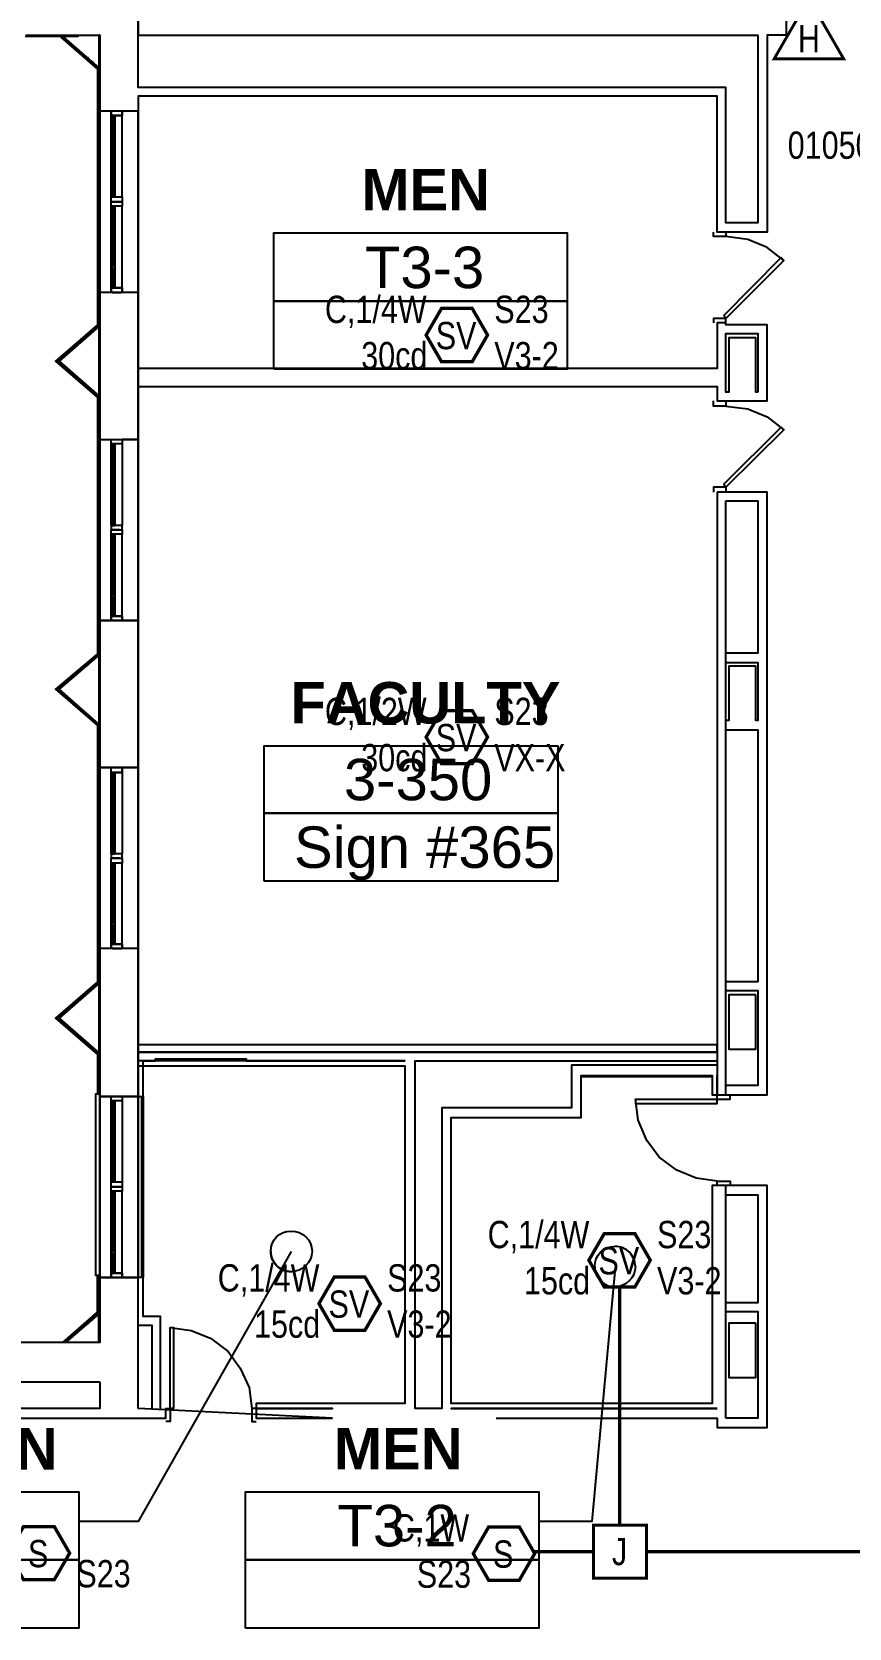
# Model space of a CAD drawing. Header units: inches. Extents: x 10004 to 17737, y 28227 to 35905.
# Drawn here: x 12699 to 13058, y 29359 to 30061 of the extents above; entities that cross this region are included whole.
import ezdxf
from ezdxf.enums import TextEntityAlignment as Align

# ---------------------------------------------------------------- set-up
doc = ezdxf.new("R2010")
doc.units = ezdxf.units.IN
doc.header["$LTSCALE"] = 0.25
doc.header["$MEASUREMENT"] = 0
for name, color, linetype in [('BACKGROUND', 8, 'Continuous'), ('CONDUIT', 6, 'Continuous'), ('DOOR HOLDER', 1, 'Continuous'), ('JUNCTION BOX', 1, 'Continuous'), ('SMOKE DETECTOR', 1, 'Continuous'), ('SPEAKER', 1, 'Continuous'), ('SPEAKER STROBE', 1, 'Continuous')]:
    doc.layers.add(name, color=color, linetype=linetype)
doc.styles.add('Arial', font='arial.ttf', dxfattribs={"width": 0.8})
doc.styles.add('PDF Arial', font='arial.ttf')
doc.styles.add('PDF Arial Bold', font='arialbd.ttf')

# ---------------------------------------------------------------- blocks, each defined once
blk = doc.blocks.new('GC-S7')
at = {"layer": 'SPEAKER', "const_width": 1.46}
blk.add_lwpolyline([(13.83, 0.21), (7.08, 11.9), (-6.42, 11.9), (-13.17, 0.21), (-6.42, -11.49), (7.08, -11.49)], close=True, dxfattribs=at)
at = {"layer": 'SPEAKER', "style": 'Arial', "width": 0.8}
blk.add_text('S', height=12, dxfattribs=at).set_placement((0, 0), align=Align.MIDDLE)
for tag, p in [('C', (-14.98, 11.52)), ('1/2W', (-14.65, -8.82))]:
    blk.add_attdef(tag, text='', height=12, dxfattribs=at).set_placement(p, align=Align.MIDDLE_RIGHT)
blk.add_attdef('Speaker_Circuit', text='', height=12, dxfattribs=at).set_placement((16.8, -8.82), align=Align.MIDDLE_LEFT)
blk = doc.blocks.new('150X-AQN5')
at = {"layer": 'DOOR HOLDER', "const_width": 1.25}
blk.add_lwpolyline([(15.26, -8.81), (0, 17.63), (-15.26, -8.81)], close=True, dxfattribs=at)
at = {"layer": 'DOOR HOLDER', "style": 'Arial', "width": 0.8}
blk.add_text('H', height=12, dxfattribs=at).set_placement((0, 0), align=Align.MIDDLE)
blk.add_attdef('SUBSCRIPT', text='', height=12, dxfattribs=at).set_placement((11.35, 10.49), align=Align.MIDDLE_LEFT)
blk = doc.blocks.new('SIGA-PD')
at = {"layer": 'SMOKE DETECTOR', "const_width": 1.3}
blk.add_lwpolyline([(-11.5, -11.68), (-11.5, 11.7), (11.89, 11.7), (11.89, -11.68)], close=True, dxfattribs=at)
at = {"layer": 'SMOKE DETECTOR', "style": 'Arial', "width": 0.8}
blk.add_text('SD', height=12, dxfattribs=at).set_placement((0, 0), align=Align.MIDDLE)
for tag, p in [('ADDRESS', (20.64, 8.96)), ('ZONE', (20.64, -8.58))]:
    blk.add_attdef(tag, text='', height=12, dxfattribs=at).set_placement(p, align=Align.MIDDLE_LEFT)
blk.add_attdef('SUBSCRIPT', text='', height=12, dxfattribs=at).set_placement((-16.56, -9.02), align=Align.MIDDLE_RIGHT)
blk = doc.blocks.new('GC-S7VM')
at = {"layer": 'SPEAKER STROBE', "const_width": 1.46}
blk.add_lwpolyline([(13.83, 0.21), (7.08, 11.9), (-6.42, 11.9), (-13.17, 0.21), (-6.42, -11.49), (7.08, -11.49)], close=True, dxfattribs=at)
at = {"layer": 'SPEAKER STROBE', "style": 'Arial', "width": 0.8}
blk.add_text('SV', height=12, dxfattribs=at).set_placement((0, 0), align=Align.MIDDLE)
for tag, p in [('C', (-12.95, 11.52)), ('CANDELA', (-12.62, -8.82)), ('1/2W', (-12.62, -29.16))]:
    blk.add_attdef(tag, text='', height=12, dxfattribs=at).set_placement(p, align=Align.MIDDLE_RIGHT)
for tag, p in [('Speaker_Circuit', (16.8, 11.52)), ('Visual_Circuit', (16.8, -8.82))]:
    blk.add_attdef(tag, text='', height=12, dxfattribs=at).set_placement(p, align=Align.MIDDLE_LEFT)
blk = doc.blocks.new('JUNCTION BOX')
at = {"const_width": 1.3}
blk.add_lwpolyline([(-11.5, -11.68), (-11.5, 11.7), (11.89, 11.7), (11.89, -11.68)], close=True, dxfattribs=at)
at = {"style": 'Arial', "width": 0.8}
blk.add_text('J', height=12, dxfattribs=at).set_placement((0, 0), align=Align.MIDDLE)
blk.add_attdef('SUBSCRIPT', text='', height=12, dxfattribs=at).set_placement((-16.56, -9.02), align=Align.MIDDLE_RIGHT)

msp = doc.modelspace()

# ---------------------------------------------------------------- linework, layer by layer
at = {"layer": 'BACKGROUND'}
for points in [[(13030.28, 30072.86), (12745.46, 30072.86), (12745.46, 30059.8), (13017.85, 30059.8), (13017.85, 29977.29), (13003.83, 29977.29), (13003.83, 30036.86), (13000.01, 30036.86), (12745.46, 30036.86), (12745.46, 30072.86), (12728.58, 30072.86), (12709.14, 30072.86), (12709.14, 30113.64), (12696.08, 30113.64)], [(13030.28, 30072.86), (13030.28, 30059.8), (13021.99, 30059.8), (13021.99, 29973.15), (13017.85, 29973.15), (13003.83, 29973.15), (13000.01, 29973.15), (13000.01, 30033.04), (12745.46, 30033.04), (12745.46, 30026.35), (12728.58, 30026.35), (12728.58, 30059.8), (12728.26, 30059.8), (12728.26, 29594.03)], [(12696.08, 30059.8), (12728.58, 30059.8), (12728.58, 29594.03), (12726.67, 29594.03), (12726.67, 29514.38), (12728.58, 29514.38), (12728.58, 29484.76), (12728.58, 29513.43), (12733.67, 29513.43), (12738.45, 29513.43), (12745.46, 29513.43), (12728.58, 29513.43)], [(12696.08, 30059.8), (12710.42, 30059.8), (12727.62, 30044.83), (12727.62, 29932.37), (12709.14, 29916.44), (12727.62, 29900.51), (12727.62, 29787.73), (12709.14, 29772.12), (12727.62, 29756.19), (12727.62, 29643.41), (12709.14, 29627.48), (12727.62, 29611.55), (12727.62, 29594.03)], [(12727.94, 29594.03), (12727.94, 29611.87), (12709.78, 29627.48), (12727.94, 29643.09), (12727.94, 29756.19), (12709.78, 29772.12), (12727.94, 29787.73), (12727.94, 29900.83), (12709.78, 29916.44), (12727.94, 29932.05), (12727.94, 30045.15), (12711.05, 30059.8)], [(12711.69, 30059.8), (12719.02, 30059.8), (12719.02, 30059.16), (12712.33, 30059.16)], [(12710.74, 30059.16), (12695.76, 30059.16)], [(12712.01, 30059.48), (12712.01, 30058.85)], [(12712.01, 30059.16), (12712.65, 30059.16)], [(12714.88, 30057.25), (12714.88, 30056.61)], [(12716.15, 30055.34), (12717.11, 30055.34)], [(12717.74, 30054.7), (12717.74, 30054.07)], [(12720.29, 30052.47), (12720.29, 30051.84)], [(12720.61, 30051.52), (12721.25, 30051.52)], [(12723.16, 30050.24), (12723.16, 30049.29)], [(12725.07, 30048.01), (12725.71, 30048.01)], [(12725.71, 30047.69), (12725.71, 30047.06)], [(12727.94, 30044.19), (12728.26, 30044.19)], [(12727.94, 30040.37), (12728.26, 30040.37)], [(12727.94, 30036.54), (12728.26, 30036.54)], [(12727.94, 30033.04), (12728.26, 30033.04)], [(12727.94, 30029.22), (12728.26, 30029.22)], [(12727.94, 30025.39), (12728.26, 30025.39)], [(12745.46, 30026.35), (12738.45, 30026.35), (12733.67, 30026.35), (12728.58, 30026.35)], [(12733.67, 30024.44), (12733.67, 30026.35)], [(12738.45, 30026.35), (12738.45, 30024.44)], [(12727.94, 30021.57), (12728.26, 30021.57)], [(12727.94, 30018.07), (12728.26, 30018.07)], [(12733.67, 29997.04), (12734.31, 29997.04), (12733.67, 29997.04), (12733.67, 29998), (12733.67, 30006.28), (12733.67, 30006.92), (12733.67, 30015.2), (12733.67, 30015.84), (12733.67, 30024.44), (12733.67, 30015.84), (12733.67, 30024.44), (12733.67, 30015.84), (12734.31, 30015.84), (12733.67, 30015.84)], [(12733.67, 30024.44), (12734.31, 30024.44)], [(12733.67, 30024.44), (12734.31, 30024.44)], [(12733.67, 30024.44), (12734.31, 30024.44)], [(12733.67, 30024.44), (12734.31, 30024.44)], [(12738.45, 30024.44), (12733.67, 30024.44)], [(12733.67, 30024.44), (12733.67, 29988.76)], [(12734.31, 30024.44), (12734.31, 30015.84)], [(12734.31, 30024.44), (12734.31, 30015.84)], [(12738.45, 29988.76), (12738.45, 30024.44)], [(12727.94, 30014.24), (12728.26, 30014.24)], [(12733.67, 30015.2), (12734.31, 30015.2)], [(12734.31, 30015.84), (12734.31, 30015.2), (12734.31, 30006.92), (12734.31, 30006.28), (12734.31, 29998), (12734.31, 29997.04), (12734.31, 29988.76), (12734.31, 29997.04), (12734.31, 29988.76), (12734.31, 29997.04)], [(12727.94, 30010.42), (12728.26, 30010.42)], [(12727.94, 30006.92), (12728.26, 30006.92)], [(12733.67, 30006.92), (12734.31, 30006.92)], [(12733.67, 30006.28), (12734.31, 30006.28)], [(12727.94, 30003.09), (12728.26, 30003.09)], [(12727.94, 29999.27), (12728.26, 29999.27)], [(12733.67, 29998), (12734.31, 29998)], [(12727.94, 29995.45), (12728.26, 29995.45)], [(12727.94, 29991.94), (12728.26, 29991.94)], [(12727.94, 29988.12), (12728.26, 29988.12)], [(12727.94, 29984.3), (12728.26, 29984.3)], [(12733.67, 29988.76), (12734.31, 29988.76)], [(12733.67, 29988.76), (12734.31, 29988.76)], [(12733.67, 29988.76), (12738.45, 29988.76)], [(12733.67, 29986.53), (12733.67, 29988.76)], [(12733.67, 29986.53), (12738.45, 29986.53)], [(12733.67, 29984.61), (12733.67, 29986.53)], [(12738.45, 29986.53), (12733.67, 29986.53)], [(12733.67, 29957.22), (12733.67, 29958.17), (12733.67, 29966.46), (12733.67, 29967.09), (12733.67, 29975.38), (12733.67, 29976.01), (12733.67, 29984.61), (12733.67, 29976.01), (12733.67, 29984.61), (12733.67, 29976.01), (12734.31, 29976.01), (12733.67, 29976.01)], [(12734.31, 29984.61), (12733.67, 29984.61)], [(12734.31, 29984.61), (12733.67, 29984.61)], [(12738.45, 29984.61), (12733.67, 29984.61)], [(12733.67, 29984.61), (12733.67, 29948.61)], [(12734.31, 29948.61), (12734.31, 29984.61)], [(12734.31, 29984.61), (12735.27, 29984.61)], [(12735.27, 29984.61), (12735.27, 29948.61)], [(12738.45, 29988.76), (12738.45, 29986.53)], [(12738.45, 29986.53), (12738.45, 29984.61)], [(12738.45, 29948.61), (12738.45, 29984.61)], [(12727.94, 29980.79), (12728.26, 29980.79)], [(12727.94, 29976.97), (12728.26, 29976.97)], [(12734.31, 29976.01), (12734.31, 29975.38)], [(12727.94, 29973.15), (12728.26, 29973.15)], [(12727.94, 29969.32), (12728.26, 29969.32)], [(12733.67, 29967.09), (12734.31, 29967.09), (12734.31, 29975.38), (12734.31, 29967.09), (12733.67, 29967.09), (12733.67, 29975.38), (12734.31, 29975.38), (12733.67, 29975.38)], [(13003.83, 29973.15), (13003.83, 29971.23), (12998.42, 29971.23), (12998.42, 29973.15)], [(13029.32, 29960.72), (13021.99, 29966.46), (13013.39, 29969.96), (13003.83, 29971.23)], [(12727.94, 29965.82), (12728.26, 29965.82)], [(12727.94, 29962), (12728.26, 29962)], [(12734.31, 29957.22), (12734.31, 29948.61), (12734.31, 29957.22), (12734.31, 29948.61), (12734.31, 29957.22), (12734.31, 29958.17), (12733.67, 29958.17), (12733.67, 29966.46), (12734.31, 29966.46), (12733.67, 29966.46)], [(12734.31, 29967.09), (12734.31, 29966.46), (12734.31, 29958.17), (12734.31, 29966.46)], [(12727.94, 29958.17), (12728.26, 29958.17)], [(12727.94, 29954.35), (12728.26, 29954.35)], [(12734.31, 29958.17), (12733.67, 29958.17)], [(12734.31, 29957.22), (12733.67, 29957.22)], [(12734.31, 29957.22), (12733.67, 29957.22)], [(12727.94, 29950.85), (12728.26, 29950.85)], [(12738.45, 29946.7), (12738.45, 29948.61), (12733.67, 29948.61), (12733.67, 29946.7), (12733.67, 29948.61), (12738.45, 29948.61), (12738.45, 29946.7), (12733.67, 29946.7)], [(12734.31, 29948.61), (12733.67, 29948.61)], [(12734.31, 29948.61), (12733.67, 29948.61)], [(12735.27, 29948.61), (12734.31, 29948.61)], [(12727.94, 29947.02), (12728.26, 29947.02)], [(12727.94, 29943.2), (12728.26, 29943.2)], [(12745.46, 29946.7), (12738.45, 29946.7), (12733.67, 29946.7), (12728.58, 29946.7)], [(13003.83, 29898.92), (13021.99, 29898.92), (13021.99, 29902.74), (13021.99, 29928.54), (13021.99, 29932.37), (13003.83, 29932.37), (13003.83, 29933.32), (13000.01, 29933.32), (13000.01, 29913.25), (12791.97, 29913.25), (12752.15, 29913.25), (12745.46, 29913.25), (12745.46, 29946.7), (12728.58, 29946.7), (12728.58, 29882.03), (12745.46, 29882.03), (12738.45, 29882.03), (12738.45, 29880.12), (12733.67, 29880.12), (12733.67, 29882.03), (12738.45, 29882.03), (12738.45, 29880.12), (12738.45, 29844.12), (12733.67, 29844.12), (12733.67, 29852.72), (12733.67, 29844.12), (12734.31, 29844.12), (12733.67, 29844.12), (12734.31, 29844.12), (12733.67, 29844.12), (12733.67, 29842.21), (12738.45, 29842.21), (12738.45, 29844.12)], [(12733.99, 29946.7), (12738.13, 29946.7)], [(12727.94, 29939.69), (12728.26, 29939.69)], [(12727.94, 29935.87), (12728.26, 29935.87)], [(13003.83, 29933.32), (13003.83, 29935.23), (12998.42, 29935.23), (12998.42, 29933.32)], [(12723.16, 29927.91), (12723.16, 29927.27)], [(12723.8, 29928.23), (12724.44, 29928.23)], [(12725.71, 29930.14), (12725.71, 29929.5)], [(12727.94, 29932.05), (12728.26, 29932.05)], [(12714.88, 29920.58), (12714.88, 29919.94)], [(12715.2, 29920.9), (12715.83, 29920.9)], [(12717.74, 29923.13), (12717.74, 29922.49)], [(12720.29, 29925.36), (12720.29, 29924.72), (12719.34, 29924.72)], [(12710.74, 29917.08), (12711.37, 29917.08)], [(12712.01, 29918.35), (12712.01, 29917.71)], [(12712.01, 29915.16), (12712.01, 29914.53)], [(12713.28, 29913.25), (12714.24, 29913.25)], [(12714.88, 29912.61), (12714.88, 29911.98)], [(12717.74, 29910.38), (12717.74, 29909.75), (12718.38, 29909.75)], [(12720.29, 29908.15), (12720.29, 29907.52)], [(12721.89, 29905.92), (12722.84, 29905.92)], [(12723.16, 29905.61), (12723.16, 29904.97)], [(12745.46, 29882.03), (12745.46, 29905.29), (12752.15, 29905.29), (12791.97, 29905.29), (13000.01, 29905.29), (13000.01, 29898.92), (13003.83, 29898.92), (13003.83, 29896.69), (13013.39, 29895.41), (13021.99, 29891.91), (13029.32, 29886.17), (13003.83, 29861), (13003.83, 29858.77), (13000.01, 29858.77)], [(12725.71, 29903.38), (12725.71, 29902.74)], [(12726.35, 29902.1), (12727.3, 29902.1)], [(12727.94, 29898.6), (12728.26, 29898.6)], [(13003.83, 29896.69), (12998.42, 29896.69), (12998.42, 29898.92)], [(12727.94, 29894.77), (12728.26, 29894.77)], [(12727.94, 29890.95), (12728.26, 29890.95)], [(12727.94, 29887.13), (12728.26, 29887.13)], [(13029.32, 29886.17), (13028.05, 29887.45), (13002.88, 29862.28), (13003.83, 29861), (12998.42, 29861), (12998.42, 29858.77)], [(12727.94, 29883.62), (12728.26, 29883.62)], [(12727.94, 29879.8), (12728.26, 29879.8)], [(12728.58, 29882.03), (12733.67, 29882.03), (12738.45, 29882.03)], [(12733.67, 29880.12), (12733.67, 29882.03)], [(12733.67, 29852.72), (12734.31, 29852.72), (12733.67, 29852.72), (12733.67, 29853.68), (12733.67, 29861.64), (12733.67, 29862.6), (12733.67, 29870.56), (12733.67, 29871.52), (12733.67, 29880.12), (12733.67, 29871.52), (12733.67, 29880.12), (12733.67, 29871.52), (12734.31, 29871.52), (12733.67, 29871.52)], [(12733.67, 29880.12), (12734.31, 29880.12)], [(12733.67, 29880.12), (12734.31, 29880.12)], [(12733.67, 29880.12), (12734.31, 29880.12)], [(12733.67, 29880.12), (12734.31, 29880.12)], [(12738.45, 29880.12), (12733.67, 29880.12)], [(12733.67, 29880.12), (12733.67, 29844.12)], [(12734.31, 29880.12), (12734.31, 29871.52)], [(12734.31, 29880.12), (12734.31, 29871.52)], [(12727.94, 29875.98), (12728.26, 29875.98)], [(12727.94, 29872.47), (12728.26, 29872.47)], [(12733.67, 29870.56), (12734.31, 29870.56)], [(12734.31, 29871.52), (12734.31, 29870.56), (12734.31, 29862.6), (12734.31, 29861.64), (12734.31, 29853.68), (12734.31, 29852.72), (12734.31, 29844.12), (12734.31, 29852.72), (12734.31, 29844.12), (12734.31, 29852.72)], [(12727.94, 29868.65), (12728.26, 29868.65)], [(12727.94, 29864.83), (12728.26, 29864.83)], [(12727.94, 29861), (12728.26, 29861)], [(12727.94, 29857.5), (12728.26, 29857.5)], [(12733.67, 29862.6), (12734.31, 29862.6)], [(12733.67, 29861.64), (12734.31, 29861.64)], [(12902.84, 29451.62), (13000.01, 29451.62), (13000.01, 29447.48), (13021.99, 29447.48), (13021.99, 29451.62), (13021.99, 29549.75), (13021.99, 29553.89), (13003.83, 29553.89), (13000.01, 29553.89), (13000.01, 29555.8), (12990.77, 29557.08), (12982.17, 29560.58), (12974.52, 29566.31), (12969.11, 29573.64), (12965.28, 29582.56), (12964.01, 29591.8), (13000.01, 29591.8), (13000.01, 29593.71), (13003.83, 29593.71), (13017.85, 29593.71), (13021.99, 29593.71), (13021.99, 29754.28), (13021.99, 29758.42), (13021.99, 29854.95), (13021.99, 29858.77), (13003.83, 29858.77)], [(12727.94, 29853.68), (12728.26, 29853.68)], [(12727.94, 29849.85), (12728.26, 29849.85)], [(12733.67, 29853.68), (12734.31, 29853.68)], [(13003.83, 29854.95), (13017.85, 29854.95), (13017.85, 29788.05), (13003.83, 29788.05)], [(12727.94, 29846.03), (12728.26, 29846.03)], [(12727.94, 29842.53), (12728.26, 29842.53)], [(12727.94, 29838.7), (12728.26, 29838.7)], [(12733.67, 29812.9), (12733.67, 29813.54), (12733.67, 29821.82), (12733.67, 29822.77), (12733.67, 29830.74), (12733.67, 29831.69), (12733.67, 29840.3), (12733.67, 29831.69), (12733.67, 29840.3), (12733.67, 29831.69), (12734.31, 29831.69), (12733.67, 29831.69)], [(12734.31, 29840.3), (12733.67, 29840.3)], [(12734.31, 29840.3), (12733.67, 29840.3)], [(12733.67, 29840.3), (12733.67, 29804.3)], [(12734.31, 29804.3), (12734.31, 29840.3)], [(12734.31, 29840.3), (12735.27, 29840.3)], [(12735.27, 29840.3), (12735.27, 29804.3)], [(12738.45, 29804.3), (12738.45, 29840.3)], [(12727.94, 29834.88), (12728.26, 29834.88)], [(12727.94, 29831.38), (12728.26, 29831.38)], [(12733.67, 29822.77), (12734.31, 29822.77), (12734.31, 29830.74), (12734.31, 29822.77), (12733.67, 29822.77), (12733.67, 29830.74), (12734.31, 29830.74), (12733.67, 29830.74)], [(12734.31, 29831.69), (12734.31, 29830.74)], [(12727.94, 29827.55), (12728.26, 29827.55)], [(12727.94, 29823.73), (12728.26, 29823.73)], [(12734.31, 29812.9), (12734.31, 29804.3), (12734.31, 29812.9), (12734.31, 29804.3), (12734.31, 29812.9), (12734.31, 29813.54), (12733.67, 29813.54), (12733.67, 29821.82), (12734.31, 29821.82), (12733.67, 29821.82)], [(12734.31, 29822.77), (12734.31, 29821.82), (12734.31, 29813.54), (12734.31, 29821.82)], [(12727.94, 29819.91), (12728.26, 29819.91)], [(12727.94, 29816.4), (12728.26, 29816.4)], [(12727.94, 29812.58), (12728.26, 29812.58)], [(12727.94, 29808.76), (12728.26, 29808.76)], [(12734.31, 29813.54), (12733.67, 29813.54)], [(12734.31, 29812.9), (12733.67, 29812.9)], [(12734.31, 29812.9), (12733.67, 29812.9)], [(12727.94, 29804.93), (12728.26, 29804.93)], [(12727.94, 29801.43), (12728.26, 29801.43)], [(12728.58, 29802.38), (12733.67, 29802.38), (12738.45, 29802.38), (12745.46, 29802.38)], [(12738.45, 29802.38), (12738.45, 29804.3), (12733.67, 29804.3), (12733.67, 29802.38), (12733.67, 29804.3), (12738.45, 29804.3), (12738.45, 29802.38), (12733.67, 29802.38)], [(12734.31, 29804.3), (12733.67, 29804.3)], [(12734.31, 29804.3), (12733.67, 29804.3)], [(12733.99, 29802.38), (12738.13, 29802.38)], [(12735.27, 29804.3), (12734.31, 29804.3)], [(12727.94, 29797.61), (12728.26, 29797.61)], [(12727.94, 29793.78), (12728.26, 29793.78)], [(12726.67, 29786.46), (12727.3, 29786.46)], [(12727.94, 29790.28), (12728.26, 29790.28)], [(12720.29, 29781.04), (12720.29, 29780.4)], [(12723.16, 29783.27), (12723.16, 29782.63), (12722.21, 29782.63)], [(12725.71, 29785.82), (12725.71, 29785.18)], [(13003.83, 29783.91), (13017.85, 29783.91), (13017.85, 29758.42), (13016.9, 29758.42), (13016.9, 29782.31), (13005.11, 29782.31), (13005.11, 29758.42), (13003.83, 29758.42)], [(12712.01, 29774.03), (12712.01, 29773.39)], [(12713.6, 29775.31), (12714.56, 29775.31)], [(12714.88, 29776.26), (12714.88, 29775.62)], [(12717.74, 29778.49), (12717.74, 29777.85)], [(12718.06, 29778.81), (12718.7, 29778.81)], [(12710.42, 29771.48), (12711.37, 29771.48)], [(12712.01, 29770.53), (12712.01, 29769.89)], [(12714.88, 29768.3), (12714.88, 29767.66), (12715.51, 29767.66)], [(12717.74, 29766.07), (12717.74, 29765.43)], [(12719.02, 29764.15), (12719.97, 29764.15)], [(12720.29, 29763.52), (12720.29, 29762.88)], [(12723.16, 29761.29), (12723.16, 29760.65)], [(12723.48, 29760.33), (12724.12, 29760.33)], [(12725.71, 29758.74), (12725.71, 29758.1)], [(12727.94, 29756.51), (12728.26, 29756.51)], [(12727.94, 29752.69), (12728.26, 29752.69)], [(13003.83, 29754.28), (13017.85, 29754.28), (13017.85, 29643.41), (13003.83, 29643.41)], [(12727.94, 29749.18), (12728.26, 29749.18)], [(12727.94, 29745.36), (12728.26, 29745.36)], [(12727.94, 29741.54), (12728.26, 29741.54)], [(12727.94, 29737.71), (12728.26, 29737.71)], [(12733.67, 29726.88), (12733.67, 29735.48), (12733.67, 29726.88), (12733.67, 29735.48), (12733.67, 29737.71), (12728.58, 29737.71)], [(12745.46, 29737.71), (12738.45, 29737.71), (12733.67, 29737.71), (12738.45, 29737.71), (12738.45, 29735.48), (12738.45, 29699.8), (12733.67, 29699.8), (12733.67, 29708.4), (12733.67, 29699.8), (12734.31, 29699.8), (12733.67, 29699.8), (12734.31, 29699.8), (12733.67, 29699.8), (12733.67, 29697.89), (12738.45, 29697.89), (12738.45, 29699.8)], [(12738.45, 29735.48), (12733.67, 29735.48), (12738.45, 29735.48), (12738.45, 29737.71)], [(12733.67, 29708.4), (12734.31, 29708.4), (12733.67, 29708.4), (12733.67, 29709.04), (12733.67, 29717.32), (12733.67, 29717.96), (12733.67, 29726.24), (12733.67, 29726.88), (12734.31, 29726.88), (12733.67, 29726.88), (12733.67, 29735.48), (12734.31, 29735.48), (12733.67, 29735.48), (12734.31, 29735.48), (12733.67, 29735.48), (12733.67, 29737.71)], [(12727.94, 29734.21), (12728.26, 29734.21)], [(12727.94, 29730.38), (12728.26, 29730.38)], [(12733.67, 29735.48), (12733.67, 29699.8)], [(12734.31, 29735.48), (12734.31, 29726.88)], [(12734.31, 29735.48), (12734.31, 29726.88)], [(12734.31, 29735.48), (12735.27, 29735.48)], [(12734.31, 29699.8), (12734.31, 29735.48)], [(12735.27, 29735.48), (12735.27, 29699.8)], [(12727.94, 29726.56), (12728.26, 29726.56)], [(12727.94, 29723.06), (12728.26, 29723.06)], [(12733.67, 29726.24), (12734.31, 29726.24)], [(12734.31, 29726.88), (12734.31, 29726.24), (12734.31, 29717.96), (12734.31, 29717.32), (12734.31, 29709.04), (12734.31, 29708.4), (12734.31, 29699.8), (12734.31, 29708.4), (12734.31, 29699.8), (12734.31, 29708.4)], [(12727.94, 29719.23), (12728.26, 29719.23)], [(12733.67, 29717.96), (12734.31, 29717.96)], [(12733.67, 29717.32), (12734.31, 29717.32)], [(12727.94, 29715.41), (12728.26, 29715.41)], [(12727.94, 29711.59), (12728.26, 29711.59)], [(12733.67, 29709.04), (12734.31, 29709.04)], [(12727.94, 29708.08), (12728.26, 29708.08)], [(12727.94, 29704.26), (12728.26, 29704.26)], [(12727.94, 29700.44), (12728.26, 29700.44)], [(12727.94, 29696.61), (12728.26, 29696.61)], [(12733.67, 29668.58), (12733.67, 29669.22), (12733.67, 29677.5), (12733.67, 29678.14), (12733.67, 29686.42), (12733.67, 29687.06), (12733.67, 29695.66), (12733.67, 29687.06), (12733.67, 29695.66), (12733.67, 29687.06), (12734.31, 29687.06), (12733.67, 29687.06)], [(12734.31, 29695.66), (12733.67, 29695.66)], [(12734.31, 29695.66), (12733.67, 29695.66)], [(12733.67, 29695.66), (12733.67, 29659.98)], [(12735.27, 29699.8), (12734.31, 29699.8)], [(12734.31, 29659.98), (12734.31, 29695.66)], [(12734.31, 29695.66), (12735.27, 29695.66)], [(12735.27, 29695.66), (12735.27, 29659.98)], [(12738.45, 29659.98), (12738.45, 29695.66)], [(12727.94, 29693.11), (12728.26, 29693.11)], [(12727.94, 29689.29), (12728.26, 29689.29)], [(12727.94, 29685.46), (12728.26, 29685.46)], [(12727.94, 29681.96), (12728.26, 29681.96)], [(12733.67, 29678.14), (12734.31, 29678.14), (12734.31, 29686.42), (12734.31, 29678.14), (12733.67, 29678.14), (12733.67, 29686.42), (12734.31, 29686.42), (12733.67, 29686.42)], [(12734.31, 29687.06), (12734.31, 29686.42)], [(12727.94, 29678.14), (12728.26, 29678.14)], [(12727.94, 29674.31), (12728.26, 29674.31)], [(12734.31, 29668.58), (12734.31, 29659.98), (12734.31, 29668.58), (12734.31, 29659.98), (12734.31, 29668.58), (12734.31, 29669.22), (12733.67, 29669.22), (12733.67, 29677.5), (12734.31, 29677.5), (12733.67, 29677.5)], [(12734.31, 29678.14), (12734.31, 29677.5), (12734.31, 29669.22), (12734.31, 29677.5)], [(12727.94, 29670.49), (12728.26, 29670.49)], [(12727.94, 29666.99), (12728.26, 29666.99)], [(12734.31, 29669.22), (12733.67, 29669.22)], [(12734.31, 29668.58), (12733.67, 29668.58)], [(12734.31, 29668.58), (12733.67, 29668.58)], [(12727.94, 29663.16), (12728.26, 29663.16)], [(12738.45, 29658.07), (12738.45, 29659.98), (12733.67, 29659.98), (12733.67, 29658.07), (12733.67, 29659.98), (12738.45, 29659.98), (12738.45, 29658.07), (12733.67, 29658.07)], [(12734.31, 29659.98), (12733.67, 29659.98)], [(12734.31, 29659.98), (12733.67, 29659.98)], [(12735.27, 29659.98), (12734.31, 29659.98)], [(12727.94, 29659.34), (12728.26, 29659.34)], [(12727.94, 29655.84), (12728.26, 29655.84)], [(12745.46, 29658.07), (12738.45, 29658.07), (12733.67, 29658.07), (12728.58, 29658.07)], [(13000.01, 29612.51), (12745.46, 29612.51), (12753.11, 29612.51), (12792.93, 29612.51), (13000.01, 29612.51), (13000.01, 29615.69), (12745.46, 29615.69), (12745.46, 29612.51), (12745.46, 29658.07), (12728.58, 29658.07), (12728.58, 29593.08), (12745.46, 29593.08), (12738.45, 29593.08), (12738.45, 29591.16), (12733.67, 29591.16), (12733.67, 29593.08), (12738.45, 29593.08), (12738.45, 29591.16), (12738.45, 29555.48)], [(12733.99, 29658.07), (12738.13, 29658.07)], [(12727.94, 29652.01), (12728.26, 29652.01)], [(12727.94, 29648.19), (12728.26, 29648.19)], [(12723.16, 29638.95), (12723.16, 29638.31)], [(12725.07, 29640.86), (12726.03, 29640.86)], [(12725.71, 29641.18), (12725.71, 29640.54)], [(12727.94, 29644.37), (12728.26, 29644.37)], [(13003.83, 29639.59), (13017.85, 29639.59), (13017.85, 29597.85), (13003.83, 29597.85)], [(12714.88, 29631.94), (12714.88, 29631.31)], [(12716.47, 29633.22), (12717.43, 29633.22)], [(12717.74, 29634.17), (12717.74, 29633.54)], [(12720.29, 29636.72), (12720.29, 29635.77)], [(12720.93, 29637.04), (12721.57, 29637.04)], [(12712.01, 29629.39), (12712.01, 29628.76)], [(12712.01, 29626.21), (12712.01, 29625.57)], [(12712.01, 29625.89), (12712.65, 29625.89)], [(12712.33, 29629.39), (12712.97, 29629.39)], [(12714.88, 29623.98), (12714.88, 29623.34)], [(12716.15, 29622.07), (12717.11, 29622.07)], [(12717.74, 29621.43), (12717.74, 29620.79)], [(12720.29, 29619.2), (12720.29, 29618.56)], [(12720.61, 29618.24), (12721.25, 29618.24)], [(12723.16, 29616.97), (12723.16, 29616.01)], [(12725.07, 29614.74), (12725.71, 29614.74)], [(12725.71, 29614.42), (12725.71, 29613.78)], [(12727.94, 29610.92), (12728.26, 29610.92)], [(12727.94, 29607.09), (12728.26, 29607.09)], [(12755.34, 29455.77), (12755.34, 29496.23), (12751.51, 29496.23), (12747.69, 29496.23), (12747.69, 29513.43), (12745.46, 29513.43), (12745.46, 29593.08), (12747.69, 29593.08), (12747.69, 29608.69), (12753.11, 29608.69), (12753.11, 29609.64), (12792.93, 29609.64), (12792.93, 29608.69), (12862.7, 29608.69), (12745.46, 29608.69)], [(12745.46, 29606.46), (12862.7, 29606.46), (12862.7, 29458), (12797.39, 29458), (12797.39, 29455.77), (12830.84, 29455.77), (12797.39, 29455.77), (12797.39, 29451.62), (12830.84, 29451.62)], [(13000.01, 29606.77), (12940.12, 29606.77), (12935.97, 29606.77), (12935.97, 29587.98), (12883.09, 29587.98), (12878.95, 29587.98), (12878.95, 29455.77), (12867.16, 29455.77), (12867.16, 29608.69), (13000.01, 29608.69)], [(12727.94, 29603.27), (12728.26, 29603.27)], [(12727.94, 29599.77), (12728.26, 29599.77)], [(13000.01, 29553.89), (12997.78, 29553.89), (12997.78, 29458), (12883.09, 29458), (12883.09, 29583.84), (12940.12, 29583.84), (12940.12, 29587.98), (12940.12, 29602.31), (12997.78, 29602.31), (12997.78, 29593.71), (13000.01, 29593.71), (13000.01, 29602.31)], [(12935.97, 29601.68), (12935.97, 29587.98), (12899.97, 29587.98)], [(12997.78, 29601.68), (12940.12, 29601.68)], [(12727.94, 29595.94), (12728.26, 29595.94)], [(12728.58, 29594.03), (12728.58, 29514.38)], [(12738.45, 29593.08), (12733.67, 29593.08), (12728.58, 29593.08)], [(12733.67, 29591.16), (12733.67, 29593.08)], [(12733.67, 29564.08), (12734.31, 29564.08), (12733.67, 29564.08), (12733.67, 29564.72), (12733.67, 29573), (12733.67, 29573.64), (12733.67, 29581.92), (12733.67, 29582.56), (12733.67, 29591.16), (12733.67, 29582.56), (12733.67, 29591.16), (12733.67, 29582.56), (12734.31, 29582.56), (12733.67, 29582.56)], [(12733.67, 29591.16), (12734.31, 29591.16)], [(12733.67, 29591.16), (12734.31, 29591.16)], [(12733.67, 29591.16), (12734.31, 29591.16)], [(12733.67, 29591.16), (12734.31, 29591.16)], [(12738.45, 29591.16), (12733.67, 29591.16)], [(12733.67, 29591.16), (12733.67, 29555.48)], [(12734.31, 29591.16), (12734.31, 29582.56)], [(12734.31, 29591.16), (12734.31, 29582.56)], [(12964.01, 29591.8), (12964.01, 29589.89), (13000.01, 29589.89), (13000.01, 29591.8), (13005.74, 29591.8), (13005.74, 29593.71)], [(12734.31, 29582.56), (12734.31, 29581.92), (12734.31, 29573.64), (12734.31, 29573), (12734.31, 29564.72), (12734.31, 29564.08), (12734.31, 29555.48), (12734.31, 29564.08), (12734.31, 29555.48), (12734.31, 29564.08)], [(12733.67, 29581.92), (12734.31, 29581.92)], [(12733.67, 29573.64), (12734.31, 29573.64)], [(12733.67, 29573), (12734.31, 29573)], [(12733.67, 29564.72), (12734.31, 29564.72)], [(12733.67, 29555.48), (12734.31, 29555.48)], [(12733.67, 29555.48), (12734.31, 29555.48)], [(12733.67, 29555.48), (12738.45, 29555.48)], [(12733.67, 29553.25), (12733.67, 29555.48)], [(12738.45, 29555.48), (12738.45, 29553.25)], [(13000.01, 29555.8), (13005.74, 29555.8), (13005.74, 29553.89)], [(12733.67, 29553.25), (12738.45, 29553.25)], [(12733.67, 29551.34), (12733.67, 29553.25)], [(12738.45, 29553.25), (12733.67, 29553.25)], [(12733.67, 29523.94), (12733.67, 29524.9), (12733.67, 29533.18), (12733.67, 29533.82), (12733.67, 29542.1), (12733.67, 29542.74), (12733.67, 29551.34), (12733.67, 29542.74), (12733.67, 29551.34), (12733.67, 29542.74), (12734.31, 29542.74), (12733.67, 29542.74)], [(12734.31, 29551.34), (12733.67, 29551.34)], [(12734.31, 29551.34), (12733.67, 29551.34)], [(12738.45, 29551.34), (12733.67, 29551.34)], [(12733.67, 29551.34), (12733.67, 29515.34)], [(12734.31, 29515.34), (12734.31, 29551.34)], [(12734.31, 29551.34), (12735.27, 29551.34)], [(12735.27, 29551.34), (12735.27, 29515.34)], [(12738.45, 29553.25), (12738.45, 29551.34)], [(12738.45, 29515.34), (12738.45, 29551.34)], [(13003.83, 29549.75), (13017.85, 29549.75), (13017.85, 29502.28), (13003.83, 29502.28)], [(12733.67, 29533.82), (12734.31, 29533.82), (12734.31, 29542.1), (12734.31, 29533.82), (12733.67, 29533.82), (12733.67, 29542.1), (12734.31, 29542.1), (12733.67, 29542.1)], [(12734.31, 29542.74), (12734.31, 29542.1)], [(12734.31, 29523.94), (12734.31, 29515.34), (12734.31, 29523.94), (12734.31, 29515.34), (12734.31, 29523.94), (12734.31, 29524.9), (12733.67, 29524.9), (12733.67, 29533.18), (12734.31, 29533.18), (12733.67, 29533.18)], [(12734.31, 29533.82), (12734.31, 29533.18), (12734.31, 29524.9), (12734.31, 29533.18)], [(12812.68, 29524.9), (12745.46, 29406.07), (12719.34, 29406.07)], [(12734.31, 29524.9), (12733.67, 29524.9)], [(12734.31, 29523.94), (12733.67, 29523.94)], [(12734.31, 29523.94), (12733.67, 29523.94)], [(12712.33, 29484.76), (12727.62, 29498.14), (12727.62, 29514.38)], [(12727.94, 29514.38), (12727.94, 29497.82), (12712.97, 29484.76)], [(12727.94, 29513.75), (12728.26, 29513.75)], [(12728.26, 29484.76), (12728.26, 29514.38)], [(12738.45, 29513.43), (12738.45, 29515.34), (12733.67, 29515.34), (12733.67, 29513.43), (12733.67, 29515.34), (12738.45, 29515.34), (12738.45, 29513.43), (12733.67, 29513.43)], [(12734.31, 29515.34), (12733.67, 29515.34)], [(12734.31, 29515.34), (12733.67, 29515.34)], [(12733.99, 29513.43), (12738.13, 29513.43)], [(12735.27, 29515.34), (12734.31, 29515.34)], [(12955.09, 29517.89), (12944.9, 29406.07), (12921.64, 29406.07)], [(12727.94, 29509.92), (12728.26, 29509.92)], [(12727.94, 29506.42), (12728.26, 29506.42)], [(12727.94, 29502.6), (12728.26, 29502.6)], [(12727.94, 29498.77), (12728.26, 29498.77)], [(13003.83, 29498.46), (13017.85, 29498.46), (13017.85, 29451.62), (13003.83, 29451.62)], [(12728.58, 29484.76), (12678.88, 29484.76), (12678.88, 29480.61), (12679.2, 29480.61), (12679.2, 29455.77), (12678.88, 29455.77), (12678.88, 29451.62), (12728.58, 29451.62), (12745.46, 29451.62), (12757.57, 29451.62), (12757.57, 29455.77), (12759.48, 29455.77), (12759.48, 29491.45), (12768.72, 29490.17), (12777.32, 29486.67), (12784.97, 29480.93), (12790.38, 29473.61), (12794.21, 29465), (12795.48, 29455.77)], [(12720.29, 29491.13), (12720.29, 29490.49)], [(12720.61, 29491.45), (12721.25, 29491.45)], [(12723.16, 29493.36), (12723.16, 29492.72)], [(12725.07, 29494.95), (12725.71, 29494.95)], [(12725.71, 29495.91), (12725.71, 29495.27)], [(12745.46, 29455.77), (12745.46, 29492.4), (12751.51, 29492.4), (12751.51, 29455.77)], [(12759.48, 29491.45), (12761.07, 29491.45), (12761.07, 29455.77), (12759.48, 29455.77), (12759.48, 29450.03), (12757.57, 29450.03)], [(12714.88, 29486.35), (12714.88, 29485.71)], [(12716.15, 29487.62), (12717.11, 29487.62)], [(12717.74, 29488.9), (12717.74, 29488.26)], [(12797.39, 29455.77), (12795.48, 29455.77), (12795.48, 29450.03), (12797.39, 29450.03)], [(13000.01, 29451.62), (13000.01, 29451.62)]]:
    msp.add_lwpolyline(points, dxfattribs=at)
for points in [[(12711.69, 30059.8), (12728.26, 30045.46)], [(12738.45, 30026.35), (12733.67, 30026.35), (12733.67, 30024.44), (12738.45, 30024.44)], [(12734.31, 29988.76), (12735.27, 29988.76), (12735.27, 30024.44), (12734.31, 30024.44)], [(12734.31, 30015.84), (12734.31, 30024.44)], [(12734.31, 29988.76), (12734.31, 30024.44), (12735.27, 30024.44), (12735.27, 29988.76)], [(12733.67, 30015.2), (12733.67, 30006.92)], [(12734.31, 30006.92), (12733.67, 30006.92), (12733.67, 30015.2), (12734.31, 30015.2)], [(12734.31, 30006.92), (12734.31, 30015.2)], [(12733.67, 30006.28), (12733.67, 29998)], [(12734.31, 29998), (12733.67, 29998), (12733.67, 30006.28), (12734.31, 30006.28)], [(12734.31, 29998), (12734.31, 30006.28)], [(12733.67, 29997.04), (12733.67, 29988.76)], [(12733.67, 29997.04), (12733.67, 29988.76)], [(12734.31, 29988.76), (12733.67, 29988.76)], [(12733.67, 29986.53), (12737.5, 29986.53)], [(12733.67, 29984.61), (12734.31, 29984.61)], [(12734.31, 29984.61), (12735.27, 29984.61), (12735.27, 29948.61), (12734.31, 29948.61)], [(12734.31, 29976.01), (12734.31, 29984.61)], [(12734.31, 29976.01), (12734.31, 29984.61)], [(12733.67, 29975.38), (12733.67, 29967.09)], [(12734.31, 29967.09), (12734.31, 29975.38)], [(12805.04, 29942.88), (12805.04, 29972.83), (12934.06, 29972.83), (12934.06, 29942.88)], [(12733.67, 29966.46), (12733.67, 29958.17)], [(12734.31, 29958.17), (12734.31, 29966.46)], [(13002.88, 29936.51), (13028.05, 29962), (13029.32, 29960.72), (13003.83, 29935.23)], [(12733.67, 29957.22), (12733.67, 29948.61)], [(12733.67, 29957.22), (12733.67, 29948.61)], [(12733.67, 29948.61), (12734.31, 29948.61)], [(12805.04, 29912.93), (12805.04, 29942.88), (12934.06, 29942.88), (12934.06, 29912.93)], [(12710.74, 29916.44), (12728.26, 29931.73), (12710.74, 29916.44), (12728.26, 29901.15)], [(13017.85, 29902.74), (13016.9, 29902.74), (13016.9, 29926.63), (13005.11, 29926.63), (13005.11, 29902.74), (13003.83, 29902.74), (13003.83, 29928.54), (13017.85, 29928.54)], [(12734.31, 29844.12), (12735.27, 29844.12), (12735.27, 29880.12), (12734.31, 29880.12)], [(12734.31, 29871.52), (12734.31, 29880.12)], [(12734.31, 29844.12), (12734.31, 29880.12), (12735.27, 29880.12), (12735.27, 29844.12)], [(12733.67, 29870.56), (12733.67, 29862.6)], [(12734.31, 29862.6), (12733.67, 29862.6), (12733.67, 29870.56), (12734.31, 29870.56)], [(12734.31, 29862.6), (12734.31, 29870.56)], [(12733.67, 29861.64), (12733.67, 29853.68)], [(12734.31, 29853.68), (12733.67, 29853.68), (12733.67, 29861.64), (12734.31, 29861.64)], [(12734.31, 29853.68), (12734.31, 29861.64)], [(12733.67, 29852.72), (12733.67, 29844.12)], [(12733.67, 29842.21), (12737.5, 29842.21)], [(12738.45, 29840.3), (12733.67, 29840.3), (12733.67, 29842.21), (12738.45, 29842.21)], [(12733.67, 29840.3), (12734.31, 29840.3)], [(12734.31, 29840.3), (12735.27, 29840.3), (12735.27, 29804.3), (12734.31, 29804.3)], [(12734.31, 29831.69), (12734.31, 29840.3)], [(12734.31, 29831.69), (12734.31, 29840.3)], [(12733.67, 29830.74), (12733.67, 29822.77)], [(12734.31, 29822.77), (12734.31, 29830.74)], [(12733.67, 29821.82), (12733.67, 29813.54)], [(12734.31, 29813.54), (12734.31, 29821.82)], [(12733.67, 29812.9), (12733.67, 29804.3)], [(12733.67, 29812.9), (12733.67, 29804.3)], [(12745.46, 29737.71), (12745.46, 29802.38), (12728.58, 29802.38), (12728.58, 29737.71)], [(12733.67, 29804.3), (12734.31, 29804.3)], [(12710.74, 29772.12), (12728.26, 29787.09), (12710.74, 29772.12), (12728.26, 29756.83)], [(12800.9, 29717.64), (12800.9, 29747.27), (12929.92, 29747.27), (12929.92, 29717.64)], [(12734.31, 29699.8), (12735.27, 29699.8), (12735.27, 29735.48), (12734.31, 29735.48)], [(12734.31, 29726.88), (12734.31, 29735.48)], [(12733.67, 29726.24), (12733.67, 29717.96)], [(12734.31, 29717.96), (12733.67, 29717.96), (12733.67, 29726.24), (12734.31, 29726.24)], [(12734.31, 29717.96), (12734.31, 29726.24)], [(12733.67, 29717.32), (12733.67, 29709.04)], [(12734.31, 29709.04), (12733.67, 29709.04), (12733.67, 29717.32), (12734.31, 29717.32)], [(12734.31, 29709.04), (12734.31, 29717.32)], [(12800.9, 29687.69), (12800.9, 29717.64), (12929.92, 29717.64), (12929.92, 29687.69)], [(12733.67, 29708.4), (12733.67, 29699.8)], [(12733.67, 29697.89), (12737.5, 29697.89)], [(12738.45, 29695.66), (12733.67, 29695.66), (12733.67, 29697.89), (12738.45, 29697.89)], [(12733.67, 29695.66), (12734.31, 29695.66)], [(12734.31, 29695.66), (12735.27, 29695.66), (12735.27, 29659.98), (12734.31, 29659.98)], [(12734.31, 29687.06), (12734.31, 29695.66)], [(12734.31, 29687.06), (12734.31, 29695.66)], [(12733.67, 29686.42), (12733.67, 29678.14)], [(12734.31, 29678.14), (12734.31, 29686.42)], [(12733.67, 29677.5), (12733.67, 29669.22)], [(12734.31, 29669.22), (12734.31, 29677.5)], [(12733.67, 29668.58), (12733.67, 29659.98)], [(12733.67, 29668.58), (12733.67, 29659.98)], [(12733.67, 29659.98), (12734.31, 29659.98)], [(12710.74, 29627.48), (12728.26, 29642.77), (12710.74, 29627.48), (12728.26, 29612.19)], [(13016.9, 29637.68), (13005.11, 29637.68), (13005.11, 29613.78), (13016.9, 29613.78)], [(12734.31, 29555.48), (12735.27, 29555.48), (12735.27, 29591.16), (12734.31, 29591.16)], [(12734.31, 29582.56), (12734.31, 29591.16)], [(12734.31, 29555.48), (12734.31, 29591.16), (12735.27, 29591.16), (12735.27, 29555.48)], [(12747.05, 29593.08), (12747.69, 29593.08), (12747.69, 29513.43), (12747.05, 29513.43)], [(12733.67, 29581.92), (12733.67, 29573.64)], [(12734.31, 29573.64), (12733.67, 29573.64), (12733.67, 29581.92), (12734.31, 29581.92)], [(12734.31, 29573.64), (12734.31, 29581.92)], [(12733.67, 29573), (12733.67, 29564.72)], [(12734.31, 29564.72), (12733.67, 29564.72), (12733.67, 29573), (12734.31, 29573)], [(12734.31, 29564.72), (12734.31, 29573)], [(12733.67, 29564.08), (12733.67, 29555.48)], [(12733.67, 29564.08), (12733.67, 29555.48)], [(12734.31, 29555.48), (12733.67, 29555.48)], [(12733.67, 29553.25), (12737.5, 29553.25)], [(12733.67, 29551.34), (12734.31, 29551.34)], [(12734.31, 29551.34), (12735.27, 29551.34), (12735.27, 29515.34), (12734.31, 29515.34)], [(12734.31, 29542.74), (12734.31, 29551.34)], [(12734.31, 29542.74), (12734.31, 29551.34)], [(12733.67, 29542.1), (12733.67, 29533.82)], [(12734.31, 29533.82), (12734.31, 29542.1)], [(12733.67, 29533.18), (12733.67, 29524.9)], [(12734.31, 29524.9), (12734.31, 29533.18)], [(12733.67, 29523.94), (12733.67, 29515.34)], [(12733.67, 29523.94), (12733.67, 29515.34)], [(12733.67, 29515.34), (12734.31, 29515.34)], [(12728.26, 29497.5), (12713.6, 29484.76)], [(13016.9, 29493.36), (13005.11, 29493.36), (13005.11, 29469.46), (13016.9, 29469.46)], [(12728.58, 29467.55), (12728.58, 29455.77), (12683.66, 29455.77), (12683.66, 29467.55)], [(13000.01, 29455.77), (12902.84, 29455.77), (12883.09, 29455.77)], [(12590.63, 29389.18), (12590.63, 29419.13), (12719.34, 29419.13), (12719.34, 29389.18)], [(12792.61, 29389.18), (12792.61, 29419.13), (12921.64, 29419.13), (12921.64, 29389.18)], [(12590.63, 29359.23), (12590.63, 29389.18), (12719.34, 29389.18), (12719.34, 29359.23)], [(12792.61, 29359.23), (12792.61, 29389.18), (12921.64, 29389.18), (12921.64, 29359.23)]]:
    msp.add_lwpolyline(points, close=True, dxfattribs=at)
at = {"layer": 'BACKGROUND', "ltscale": 0.416667}
for points in [[(12728.58, 29513.43), (12728.58, 30026.35)], [(12745.46, 29472.97), (12745.46, 30026.35), (12745.46, 29513.43)]]:
    msp.add_lwpolyline(points, dxfattribs=at)
at = {"layer": 'BACKGROUND', "ltscale": 1.288333}
msp.add_lwpolyline([(13000.01, 29858.77), (13000.01, 29593.71)], dxfattribs=at)
at = {"layer": 'BACKGROUND', "ltscale": 0.58}
msp.add_lwpolyline([(13003.83, 29593.71), (13003.83, 29854.95)], dxfattribs=at)
at = {"layer": 'BACKGROUND', "ltscale": 0.248333}
msp.add_lwpolyline([(13003.83, 29451.62), (13003.83, 29553.89)], dxfattribs=at)
at = {"layer": 'BACKGROUND'}
msp.add_lwpolyline([(12803.76, 29524.9, 0.415242), (12812.68, 29515.98, -0.415242)], format="xyb", close=True, dxfattribs=at)
at = {"layer": 'BACKGROUND', "ltscale": 0.376667}
msp.add_lwpolyline([(12830.84, 29451.62), (12745.46, 29455.77)], dxfattribs=at)
at = {"layer": 'BACKGROUND'}
for centre, start, end in [((12955.11, 29518.22), 359.89944, 90.10056), ((12955.07, 29518.19), 179.89944, 270.10056)]:
    msp.add_arc(centre, 8.9, start, end, dxfattribs=at)
for points in [[(12803.76, 29524.9), (12803.76, 29530), (12807.59, 29533.82), (12812.68, 29533.82)], [(12803.76, 29524.9), (12803.76, 29530), (12807.59, 29533.82), (12812.68, 29533.82)], [(12812.68, 29533.82), (12817.78, 29533.82), (12821.92, 29530), (12821.92, 29524.9)], [(12812.68, 29533.82), (12817.78, 29533.82), (12821.92, 29530), (12821.92, 29524.9)], [(12946.17, 29518.21), (12946.17, 29523.31), (12949.99, 29527.13), (12955.09, 29527.13)], [(12946.17, 29518.21), (12946.17, 29523.31), (12949.99, 29527.13), (12955.09, 29527.13)], [(12821.92, 29524.9), (12821.92, 29520.12), (12817.78, 29515.98), (12812.68, 29515.98)], [(12821.92, 29524.9), (12821.92, 29520.12), (12817.78, 29515.98), (12812.68, 29515.98)], [(12964.01, 29518.21), (12964.01, 29513.43), (12959.87, 29509.29), (12955.09, 29509.29)], [(12964.01, 29518.21), (12964.01, 29513.43), (12959.87, 29509.29), (12955.09, 29509.29)]]:
    msp.add_open_spline(points, degree=3, dxfattribs=at)
at = {"layer": 'CONDUIT', "lineweight": 0, "const_width": 1.5}
for points in [[(12957.08, 29509.31), (12957.08, 29404.51)], [(12945.59, 29392.82), (12919.3, 29392.82)], [(13093.89, 29392.82), (12968.97, 29392.82)]]:
    msp.add_lwpolyline(points, dxfattribs=at)

# ---------------------------------------------------------------- block references
at = {"layer": 'DOOR HOLDER'}
msp.add_blockref('150X-AQN5', (13040.29, 30058.23), dxfattribs=at)
at = {"layer": 'JUNCTION BOX'}
msp.add_blockref('JUNCTION BOX', (12957.08, 29392.82), dxfattribs=at)
at = {"layer": 'SMOKE DETECTOR'}
msp.add_blockref('SIGA-PD', (13107.2, 30020.45), dxfattribs=at).add_auto_attribs({'SUBSCRIPT': '01050266'})
at = {"layer": 'SPEAKER'}
msp.add_blockref('GC-S7', (12701.53, 29391.99), dxfattribs=at).add_auto_attribs({'C': 'C,1W', 'Speaker_Circuit': 'S23'})
ref = msp.add_blockref('GC-S7', (12905.94, 29391.79), dxfattribs=at)
ref.add_attrib('C', 'C,1W', dxfattribs={"height": 12, "style": 'Arial', "width": 0.8}).set_placement((12890.97, 29403.3), align=Align.MIDDLE_RIGHT)
ref.add_attrib('Speaker_Circuit', 'S23', dxfattribs={"height": 12, "style": 'Arial', "width": 0.8}).set_placement((12867.94, 29382.96), align=Align.MIDDLE_LEFT)
at = {"layer": 'SPEAKER STROBE'}
for p, values in [((12885.22, 29927.7), {'C': 'C,1/4W', 'Speaker_Circuit': 'S23', 'Visual_Circuit': 'V3-2', 'CANDELA': '30cd'}), ((12885.22, 29750.88), {'C': 'C,1/2W', 'Speaker_Circuit': 'S23', 'Visual_Circuit': 'VX-X', 'CANDELA': '30cd'}), ((12956.75, 29520.8), {'C': 'C,1/4W', 'Speaker_Circuit': 'S23', 'Visual_Circuit': 'V3-2', 'CANDELA': '15cd'}), ((12838.11, 29501.73), {'C': 'C,1/4W', 'Speaker_Circuit': 'S23', 'Visual_Circuit': 'V3-2', 'CANDELA': '15cd'})]:
    msp.add_blockref('GC-S7VM', p, dxfattribs=at).add_auto_attribs(values)

# ---------------------------------------------------------------- texts
at = {"layer": 'BACKGROUND', "attachment_point": 7}
for s, insert, char_height, style in [('MEN', (12843.58, 29982.7), 18.216, 'PDF Arial Bold'), ('T3-3', (12845.18, 29948.29), 18.245, 'PDF Arial'), ('FACULTY', (12812.36, 29756.83), 18.216, 'PDF Arial Bold'), ('3-350', (12835.94, 29723.05), 18.245, 'PDF Arial'), ('Sign #365', (12813.96, 29688.06), 18.245, 'PDF Arial'), ('WOMEN', (12609.74, 29428.69), 18.216, 'PDF Arial Bold'), ('MEN', (12831.48, 29429), 18.216, 'PDF Arial Bold'), ('T3-2', (12833.07, 29394.91), 18.245, 'PDF Arial')]:
    msp.add_mtext(s, dxfattribs=dict(at, insert=insert, char_height=char_height, style=style))

doc.saveas('drawing.dxf')
